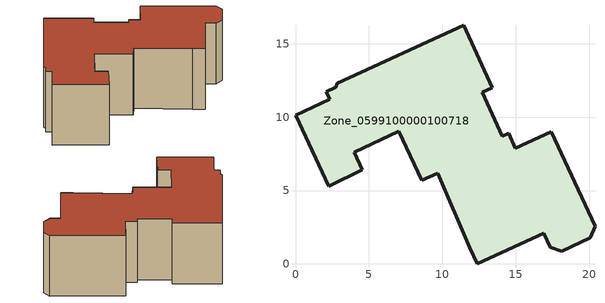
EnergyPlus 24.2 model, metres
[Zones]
Zone_0599100000100718
 floor ground (C_G): 2.08,11.73 2.75,12.04 2.84,12.31 11.47,16.27 13.42,12 12.71,11.68 14.08,8.7 14.51,8.89 14.98,7.88 17.43,9.01 20.4,2.56 20.08,1.78 18.12,0.88 17.34,1.15 16.9,2.09 12.36,0 11.85,1.09 9.68,6.18 8.59,5.7 7.04,9.03 4.01,7.6 4.54,6.42 2.25,5.29 0,10.14 2.32,11.21 z0
 wall outside (C_F): 20.4,2.56 17.43,9.01 14.98,7.88 14.51,8.89 14.08,8.7 12.71,11.68 13.42,12 11.47,16.27 2.84,12.31 2.75,12.04 2.08,11.73 2.32,11.21 0,10.14 2.25,5.29 4.54,6.42 4.01,7.6 7.04,9.03 8.59,5.7 9.68,6.18 11.85,1.09 12.36,0 16.9,2.09 17.34,1.15 18.12,0.88 20.08,1.78 20.4,2.56 z0:6.44
 roof outside (C_R): 2.75,12.04 2.08,11.73 2.32,11.21 0,10.14 2.25,5.29 4.54,6.42 4.01,7.6 7.04,9.03 8.59,5.7 9.68,6.18 11.85,1.09 12.36,0 16.9,2.09 17.34,1.15 18.12,0.88 20.08,1.78 20.4,2.56 17.43,9.01 14.98,7.88 14.51,8.89 14.08,8.7 12.71,11.68 13.42,12 11.47,16.27 2.84,12.31 z6.44
[BUILDING]
Pand.0599100000100718: North Axis=0; Terrain=City; Loads Convergence Tolerance Value=0.04; Temperature Convergence Tolerance Value=0.4; Solar Distribution=FullExterior; Maximum Number of Warmup Days=25; Minimum Number of Warmup Days=1
[Site:Location]
Rotterdam.The.Hague.AP_ZH_NLD Design_Conditions: Latitude=51.96; Longitude=4.45; Time Zone=1; Elevation=-4.5
[SITE:GROUNDTEMPERATURE:BUILDINGSURFACE]
18, 18, 18, 18, 18, 18, 18, 18, 18, 18, 18, 18
[MATERIAL] Thermal Absorptance=0.9; Solar Absorptance=0.7; Visible Absorptance=0.7
Name | Roughness | Thickness | Conductivity | Density | Specific Heat
G.D.1965 | MediumSmooth | 0.15 | 1 | 540 | 1210
F.D.1965 | Rough | 0.3 | 0.857143 | 1920 | 840
R.D.1965 | MediumRough | 0.2 | 0.08 | 1500 | 1000
[CONSTRUCTION]
C_G: G.D.1965
C_F: F.D.1965
C_R: R.D.1965
[ZONE]
Zone_0599100000100718: Type=1; Multiplier=1; Ceiling Height=Autocalculate; Volume=Autocalculate; Floor Area=autocalculate; Part of Total Floor Area=Yes
[ZONEINFILTRATION:DESIGNFLOWRATE]
Infil_Zone_0599100000100718: Zone or ZoneList or Space or SpaceList=Zone_0599100000100718; Schedule=AlwaysOn; Design Flow Rate Calculation Method=Flow/Area; Flow Rate per Floor Area=0.0042; Constant Term Coefficient=1; Temperature Term Coefficient=0; Velocity Term Coefficient=0; Velocity Squared Term Coefficient=0
[HVACTEMPLATE:ZONE:IDEALLOADSAIRSYSTEM]
Zone_0599100000100718: Maximum Heating Supply Air Temperature=50; Minimum Cooling Supply Air Temperature=13; Maximum Heating Supply Air Humidity Ratio=0.0156; Minimum Cooling Supply Air Humidity Ratio=0.0077; Heating Limit=NoLimit; Cooling Limit=NoLimit; Dehumidification Control Type=ConstantSensibleHeatRatio; Cooling Sensible Heat Ratio=0.7; Dehumidification Setpoint=60; Humidification Control Type=None; Humidification Setpoint=30; Outdoor Air Method=None; Outdoor Air Flow Rate per Person=0.00944; Outdoor Air Flow Rate per Zone Floor Area=0; Outdoor Air Flow Rate per Zone=0; Demand Controlled Ventilation Type=None; Outdoor Air Economizer Type=NoEconomizer; Heat Recovery Type=None; Sensible Heat Recovery Effectiveness=0.7; Latent Heat Recovery Effectiveness=0.65
[ZONECONTROL:THERMOSTAT]
ThermostatControl_Zone_0599100000100718: Zone or ZoneList=Zone_0599100000100718; Control Type Schedule=DualSetpointControlType; Control 1=Thermostat_Zone_0599100000100718; Temperature Difference Between Cutout And Setpoint=0
[THERMOSTATSETPOINT:DUALSETPOINT]
Thermostat_Zone_0599100000100718: Heating Setpoint Temperature Schedule=HeatingSetpoint_Zone_0599100000100718; Cooling Setpoint Temperature Schedule=CoolingSetpoint_Zone_0599100000100718
[SCHEDULE:COMPACT]
HeatingSetpoint_Zone_0599100000100718: Through: 12/31, For: AllDays, Until: 24:00, 21
CoolingSetpoint_Zone_0599100000100718: Through: 12/31, For: AllDays, Until: 24:00, 24
DualSetpointControlType: Through: 12/31, For: AllDays, Until: 24:00, 4
AlwaysOn: Through: 12/31, For: AllDays, Until: 24:00, 1
